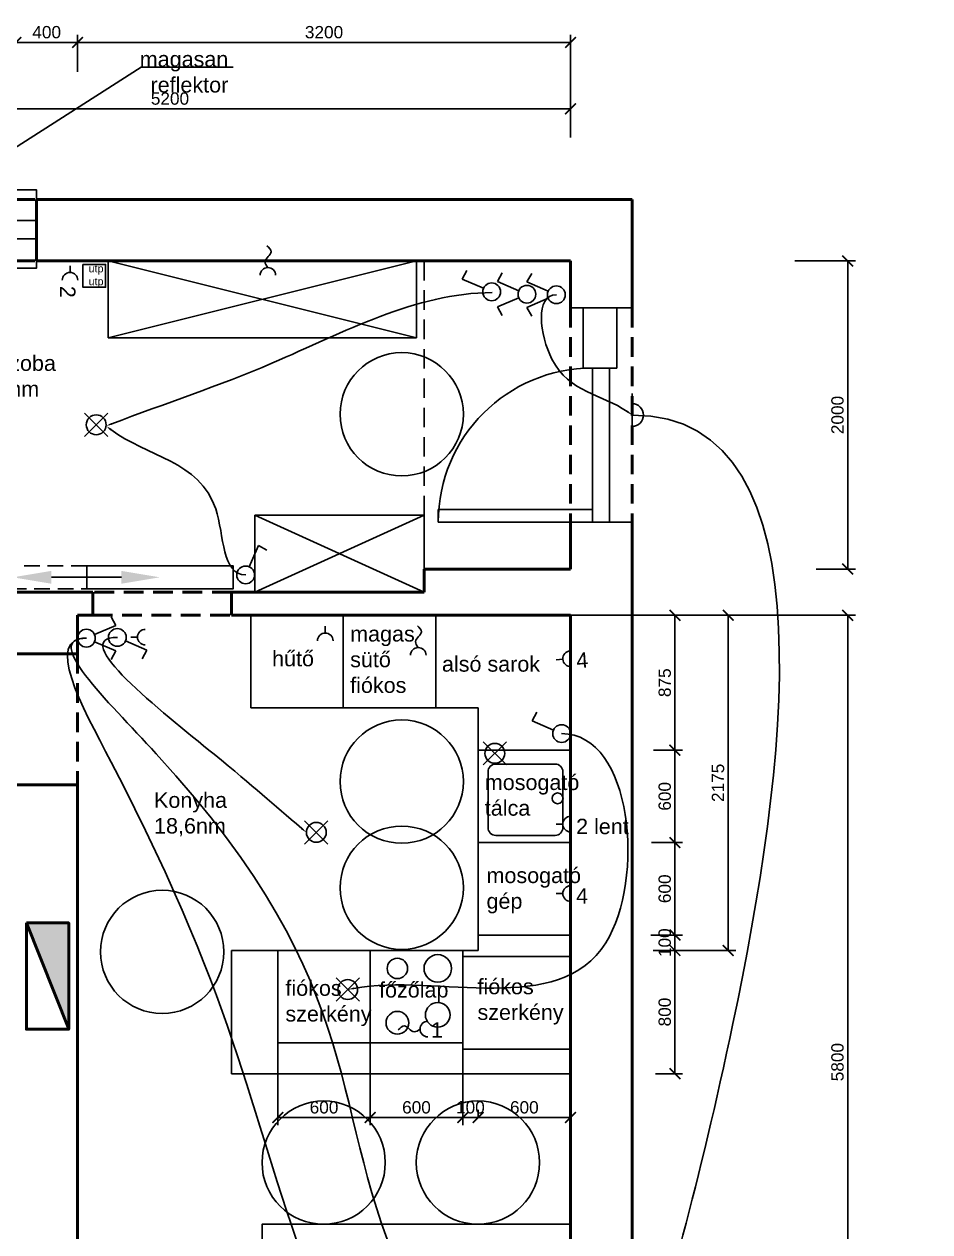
# Model space of a CAD drawing. Header units: metres. Extents: x -98677 to 89321, y -16450 to 242692.
# Drawn here: x -15389 to -9511, y 45712 to 53551 of the extents above; entities that cross this region are included whole.
import ezdxf
from ezdxf import colors
from ezdxf.entities.mleader import LeaderData, LeaderLine
from ezdxf.math import Vec2, Vec3

# ---------------------------------------------------------------- set-up
doc = ezdxf.new("R2010")
doc.units = ezdxf.units.M
doc.header["$LTSCALE"] = 0.001
doc.linetypes.add('DASHED', pattern=[19.05, 12.7, -6.35])
for name, color, linetype, lineweight in [('ajtók', 7, 'Continuous', 25), ('külső fal', 7, 'Continuous', 50), ('külső fal - sz', 7, 'DASHED', 50), ('szekrény', 251, 'Continuous', 25)]:
    doc.layers.add(name, color=color, linetype=linetype, lineweight=lineweight)
for name, color, linetype in [('gépészet - kapcsolók', 4, 'Continuous'), ('gépészet - villany', 6, 'Continuous'), ('Méret', 7, 'Continuous'), ('szagatott', 7, 'DASHED')]:
    doc.layers.add(name, color=color, linetype=linetype)
doc.styles.add('dada', font='arial.ttf', dxfattribs={"height": 80})
doc.styles.get("Standard").update_dxf_attribs({"font": 'arial.ttf'})
doc.dimstyles.new('big ISO-25', dxfattribs={"dimscale": 100, "dimtxt": 2.5, "dimasz": 2.5, "dimexe": 1.25, "dimexo": 0, "dimtad": 1, "dimtxsty": 'Standard', "dimcen": 2.5, "dimadec": 0, "dimazin": 0, "dimtfac": 1, "dimtmove": 0, "dimatfit": 3, "dimfxl": 1, "dimarcsym": 0})
doc.dimstyles.new('kicsi folyamatos', dxfattribs={"dimscale": 100, "dimtxt": 1, "dimasz": 0.7, "dimexe": 0.5, "dimexo": 0, "dimgap": 0.25, "dimtad": 1, "dimtxsty": 'dada', "dimblk1": 'ARCHTICK', "dimblk2": 'ARCHTICK', "dimsah": 1, "dimcen": 2.5, "dimadec": 0, "dimazin": 0, "dimtfac": 1, "dimtmove": 0, "dimatfit": 3, "dimldrblk": 'ARCHTICK', "dimfxl": 1, "dimarcsym": 0})

# ---------------------------------------------------------------- blocks, each defined once
blk = doc.blocks.new('*D95')
at = {"layer": 'ajtók', "color": 0, "lineweight": -2, "ltscale": 10000}
blk.add_line((-15212.9, 49960.6), (-14758, 49960.6), dxfattribs=at)
at = {"layer": 'ajtók', "color": 0, "ltscale": 10000}
for points in [[(-15212.9, 50002.3), (-15212.9, 49919), (-15462.9, 49960.6)], [(-14758, 49919), (-14758, 50002.3), (-14508, 49960.6)]]:
    blk.add_solid(points, dxfattribs=at)
at = {"layer": 'Defpoints', "color": 0, "ltscale": 10000}
for p in [(-15462.9, 49981.5), (-14508, 49960.6), (-14508, 49960.6)]:
    blk.add_point(p, dxfattribs=at)
blk = doc.blocks.new('Csillar')
at = {"layer": 'gépészet - villany', "ltscale": 10000}
for p, q in [((-75.7, 75.7), (75.7, -75.7)), ((-75.7, -75.7), (75.7, 75.7))]:
    blk.add_line(p, q, dxfattribs=at)
blk.add_circle((0, 0), 64.4, dxfattribs=at)
blk = doc.blocks.new('Fali lámpa')
at = {"layer": 'gépészet - villany', "ltscale": 10000}
blk.add_line((-139.1, 0), (139.1, 0), dxfattribs=at)
blk.add_arc((0, 0), 73.7, 0, 180, dxfattribs=at)
blk = doc.blocks.new('Villany - kapcsoló 2 sarkú')
at = {"layer": 'gépészet - kapcsolók', "ltscale": 10000}
for p, q in [((-248.9, 83.8), (-218, 139.1)), ((-110.8, 24), (-248.9, 83.8)), ((-110.8, -22), (-248.9, -81.8)), ((-248.9, -81.8), (-218, -137.1))]:
    blk.add_line(p, q, dxfattribs=at)
blk.add_circle((-57.8, 1), 57.8, dxfattribs=at)
blk = doc.blocks.new('Villany - kapcsoló')
at = {"layer": 'gépészet - kapcsolók', "ltscale": 10000}
for p, q in [((-248.9, 84.5), (-218, 139.8)), ((-110.8, 24.7), (-248.9, 84.5))]:
    blk.add_line(p, q, dxfattribs=at)
blk.add_circle((-57.8, 1.7), 57.8, dxfattribs=at)
blk = doc.blocks.new('Villany - konector')
at = {"layer": 'gépészet - kapcsolók', "ltscale": 10000}
blk.add_line((-50.5, 0), (-94.3, 0), dxfattribs=at)
blk.add_arc((0, 0), 50.5, 90, 270, dxfattribs=at)
at = {"layer": 'gépészet - villany', "ltscale": 10000, "style": 'dada'}
blk.add_attdef('DARAB', (36.1, -64.9), '', height=100, dxfattribs=at)
blk = doc.blocks.new('Villany - konector lengő')
at = {"layer": 'gépészet - kapcsolók', "ltscale": 10000}
blk.add_arc((0, 0), 50.5, 90, 270, dxfattribs=at)
blk.add_spline([(-50.5, 0), (-89.1, -17.7), (-153.2, 21.1), (-191.9, -5.6)], degree=3, dxfattribs=at)
at = {"layer": 'gépészet - villany', "ltscale": 10000, "style": 'dada'}
blk.add_attdef('DARAB', (21.1, -55.3), '', height=100, dxfattribs=at)
blk = doc.blocks.new('_ArchTick')
at = {"color": 0, "linetype": 'ByBlock', "const_width": 0.15}
blk.add_lwpolyline([(-0.5, -0.5), (0.5, 0.5)], dxfattribs=at)
blk = doc.blocks.new('*D100')
at = {"layer": 'Defpoints', "color": 0, "ltscale": 10000}
for p in [(-11306.4, 49713.9), (-11306.4, 47538.9), (-10819.8, 47538.9)]:
    blk.add_point(p, dxfattribs=at)
at = {"layer": 'Méret', "color": 0, "lineweight": -2, "ltscale": 10000}
for p, q in [((-11306.4, 49713.9), (-10769.8, 49713.9)), ((-10819.8, 49713.9), (-10819.8, 47538.9)), ((-11306.4, 47538.9), (-10769.8, 47538.9))]:
    blk.add_line(p, q, dxfattribs=at)
at = {"layer": 'Méret', "color": 0, "lineweight": -2, "ltscale": 10000, "xscale": 70, "yscale": 70, "zscale": 70}
for p, rotation in [((-10819.8, 49713.9), 90), ((-10819.8, 47538.9), 270)]:
    blk.add_blockref('_ArchTick', p, dxfattribs=dict(at, rotation=rotation))
at = {"layer": 'Méret', "color": 0, "ltscale": 10000, "insert": (-10885.6, 48626.4), "char_height": 80, "attachment_point": 5, "rotation": 90, "style": 'dada'}
blk.add_mtext('2175', dxfattribs=at)
blk = doc.blocks.new('*D101')
at = {"layer": 'Defpoints', "color": 0, "ltscale": 10000}
for p in [(-11306.4, 47538.9), (-11292.7, 46738.9), (-11165.7, 46738.9)]:
    blk.add_point(p, dxfattribs=at)
at = {"layer": 'Méret', "color": 0, "lineweight": -2, "ltscale": 10000}
for p, q in [((-11306.4, 47538.9), (-11115.7, 47538.9)), ((-11165.7, 47538.9), (-11165.7, 46738.9)), ((-11292.7, 46738.9), (-11115.7, 46738.9))]:
    blk.add_line(p, q, dxfattribs=at)
at = {"layer": 'Méret', "color": 0, "lineweight": -2, "ltscale": 10000, "xscale": 70, "yscale": 70, "zscale": 70}
for p, rotation in [((-11165.7, 47538.9), 90), ((-11165.7, 46738.9), 270)]:
    blk.add_blockref('_ArchTick', p, dxfattribs=dict(at, rotation=rotation))
at = {"layer": 'Méret', "color": 0, "ltscale": 10000, "insert": (-11231.5, 47138.9), "char_height": 80, "attachment_point": 5, "rotation": 90, "style": 'dada'}
blk.add_mtext('800', dxfattribs=at)
blk = doc.blocks.new('*D102')
at = {"layer": 'Defpoints', "color": 0, "ltscale": 10000}
for p in [(-11306.4, 49713.9), (-11305.3, 48838.9), (-11165.7, 48838.9)]:
    blk.add_point(p, dxfattribs=at)
at = {"layer": 'Méret', "color": 0, "lineweight": -2, "ltscale": 10000}
for p, q in [((-11306.4, 49713.9), (-11115.7, 49713.9)), ((-11165.7, 49713.9), (-11165.7, 48838.9)), ((-11305.3, 48838.9), (-11115.7, 48838.9))]:
    blk.add_line(p, q, dxfattribs=at)
at = {"layer": 'Méret', "color": 0, "lineweight": -2, "ltscale": 10000, "xscale": 70, "yscale": 70, "zscale": 70}
for p, rotation in [((-11165.7, 49713.9), 90), ((-11165.7, 48838.9), 270)]:
    blk.add_blockref('_ArchTick', p, dxfattribs=dict(at, rotation=rotation))
at = {"layer": 'Méret', "color": 0, "ltscale": 10000, "insert": (-11231.5, 49276.4), "char_height": 80, "attachment_point": 5, "rotation": 90, "style": 'dada'}
blk.add_mtext('875', dxfattribs=at)
blk = doc.blocks.new('*D103')
at = {"layer": 'Defpoints', "color": 0, "ltscale": 10000}
for p in [(-11305.3, 48838.9), (-11318, 48238.9), (-11165.7, 48238.9)]:
    blk.add_point(p, dxfattribs=at)
at = {"layer": 'Méret', "color": 0, "lineweight": -2, "ltscale": 10000}
for p, q in [((-11305.3, 48838.9), (-11115.7, 48838.9)), ((-11165.7, 48838.9), (-11165.7, 48238.9)), ((-11318, 48238.9), (-11115.7, 48238.9))]:
    blk.add_line(p, q, dxfattribs=at)
at = {"layer": 'Méret', "color": 0, "lineweight": -2, "ltscale": 10000, "xscale": 70, "yscale": 70, "zscale": 70}
for p, rotation in [((-11165.7, 48838.9), 90), ((-11165.7, 48238.9), 270)]:
    blk.add_blockref('_ArchTick', p, dxfattribs=dict(at, rotation=rotation))
at = {"layer": 'Méret', "color": 0, "ltscale": 10000, "insert": (-11231.5, 48538.9), "char_height": 80, "attachment_point": 5, "rotation": 90, "style": 'dada'}
blk.add_mtext('600', dxfattribs=at)
blk = doc.blocks.new('*D104')
at = {"layer": 'Defpoints', "color": 0, "ltscale": 10000}
for p in [(-11318, 48238.9), (-11322.2, 47638.9), (-11165.7, 47638.9)]:
    blk.add_point(p, dxfattribs=at)
at = {"layer": 'Méret', "color": 0, "lineweight": -2, "ltscale": 10000}
for p, q in [((-11318, 48238.9), (-11115.7, 48238.9)), ((-11165.7, 48238.9), (-11165.7, 47638.9)), ((-11322.2, 47638.9), (-11115.7, 47638.9))]:
    blk.add_line(p, q, dxfattribs=at)
at = {"layer": 'Méret', "color": 0, "lineweight": -2, "ltscale": 10000, "xscale": 70, "yscale": 70, "zscale": 70}
for p, rotation in [((-11165.7, 48238.9), 90), ((-11165.7, 47638.9), 270)]:
    blk.add_blockref('_ArchTick', p, dxfattribs=dict(at, rotation=rotation))
at = {"layer": 'Méret', "color": 0, "ltscale": 10000, "insert": (-11231.5, 47938.9), "char_height": 80, "attachment_point": 5, "rotation": 90, "style": 'dada'}
blk.add_mtext('600', dxfattribs=at)
blk = doc.blocks.new('*D105')
at = {"layer": 'Defpoints', "color": 0, "ltscale": 10000}
for p in [(-11322.2, 47638.9), (-11165.7, 47638.9), (-11306.4, 47538.9)]:
    blk.add_point(p, dxfattribs=at)
at = {"layer": 'Méret', "color": 0, "lineweight": -2, "ltscale": 10000}
for p, q in [((-11322.2, 47638.9), (-11115.7, 47638.9)), ((-11165.7, 47538.9), (-11165.7, 47638.9)), ((-11306.4, 47538.9), (-11115.7, 47538.9))]:
    blk.add_line(p, q, dxfattribs=at)
at = {"layer": 'Méret', "color": 0, "lineweight": -2, "ltscale": 10000, "xscale": 70, "yscale": 70, "zscale": 70}
for p, rotation in [((-11165.7, 47638.9), 90), ((-11165.7, 47538.9), 270)]:
    blk.add_blockref('_ArchTick', p, dxfattribs=dict(at, rotation=rotation))
at = {"layer": 'Méret', "color": 0, "ltscale": 10000, "insert": (-11231.5, 47588.9), "char_height": 80, "attachment_point": 5, "rotation": 90, "style": 'dada'}
blk.add_mtext('100', dxfattribs=at)
blk = doc.blocks.new('*D106')
at = {"layer": 'Defpoints', "color": 0, "ltscale": 10000}
for p in [(-13743.1, 46938.9), (-13143.1, 46938.9), (-13143.1, 46454.1)]:
    blk.add_point(p, dxfattribs=at)
at = {"layer": 'Méret', "color": 0, "lineweight": -2, "ltscale": 10000}
for p, q in [((-13743.1, 46938.9), (-13743.1, 46404.1)), ((-13143.1, 46938.9), (-13143.1, 46404.1)), ((-13743.1, 46454.1), (-13143.1, 46454.1))]:
    blk.add_line(p, q, dxfattribs=at)
at = {"layer": 'Méret', "color": 0, "lineweight": -2, "ltscale": 10000, "xscale": 70, "yscale": 70, "zscale": 70, "rotation": 180}
blk.add_blockref('_ArchTick', (-13743.1, 46454.1), dxfattribs=at)
at = {"layer": 'Méret', "color": 0, "lineweight": -2, "ltscale": 10000, "xscale": 70, "yscale": 70, "zscale": 70}
blk.add_blockref('_ArchTick', (-13143.1, 46454.1), dxfattribs=at)
at = {"layer": 'Méret', "color": 0, "ltscale": 10000, "insert": (-13443.1, 46519.9), "char_height": 80, "attachment_point": 5, "style": 'dada'}
blk.add_mtext('600', dxfattribs=at)
blk = doc.blocks.new('*D107')
at = {"layer": 'Defpoints', "color": 0, "ltscale": 10000}
for p in [(-13143.1, 46938.9), (-12543.1, 46938.9), (-12543.1, 46454.1)]:
    blk.add_point(p, dxfattribs=at)
at = {"layer": 'Méret', "color": 0, "lineweight": -2, "ltscale": 10000}
for p, q in [((-13143.1, 46938.9), (-13143.1, 46404.1)), ((-12543.1, 46938.9), (-12543.1, 46404.1)), ((-13143.1, 46454.1), (-12543.1, 46454.1))]:
    blk.add_line(p, q, dxfattribs=at)
at = {"layer": 'Méret', "color": 0, "lineweight": -2, "ltscale": 10000, "xscale": 70, "yscale": 70, "zscale": 70, "rotation": 180}
blk.add_blockref('_ArchTick', (-13143.1, 46454.1), dxfattribs=at)
at = {"layer": 'Méret', "color": 0, "lineweight": -2, "ltscale": 10000, "xscale": 70, "yscale": 70, "zscale": 70}
blk.add_blockref('_ArchTick', (-12543.1, 46454.1), dxfattribs=at)
at = {"layer": 'Méret', "color": 0, "ltscale": 10000, "insert": (-12843.1, 46519.9), "char_height": 80, "attachment_point": 5, "style": 'dada'}
blk.add_mtext('600', dxfattribs=at)
blk = doc.blocks.new('*D108')
at = {"layer": 'Defpoints', "color": 0, "ltscale": 10000}
for p in [(-12543.1, 46454.1), (-12443.1, 46454.1), (-12443.1, 46454.1)]:
    blk.add_point(p, dxfattribs=at)
at = {"layer": 'Méret', "color": 0, "lineweight": -2, "ltscale": 10000}
for p, q in [((-12543.1, 46454.1), (-12543.1, 46504.1)), ((-12443.1, 46454.1), (-12443.1, 46504.1)), ((-12543.1, 46454.1), (-12443.1, 46454.1))]:
    blk.add_line(p, q, dxfattribs=at)
at = {"layer": 'Méret', "color": 0, "lineweight": -2, "ltscale": 10000, "xscale": 70, "yscale": 70, "zscale": 70, "rotation": 180}
blk.add_blockref('_ArchTick', (-12543.1, 46454.1), dxfattribs=at)
at = {"layer": 'Méret', "color": 0, "lineweight": -2, "ltscale": 10000, "xscale": 70, "yscale": 70, "zscale": 70}
blk.add_blockref('_ArchTick', (-12443.1, 46454.1), dxfattribs=at)
at = {"layer": 'Méret', "color": 0, "ltscale": 10000, "insert": (-12493.1, 46519.9), "char_height": 80, "attachment_point": 5, "style": 'dada'}
blk.add_mtext('100', dxfattribs=at)
blk = doc.blocks.new('*D109')
at = {"layer": 'Defpoints', "color": 0, "ltscale": 10000}
for p in [(-12443.1, 46454.1), (-11843.1, 46454.1), (-11843.1, 46454.1)]:
    blk.add_point(p, dxfattribs=at)
at = {"layer": 'Méret', "color": 0, "lineweight": -2, "ltscale": 10000}
for p, q in [((-12443.1, 46454.1), (-12443.1, 46504.1)), ((-11843.1, 46454.1), (-11843.1, 46504.1)), ((-12443.1, 46454.1), (-11843.1, 46454.1))]:
    blk.add_line(p, q, dxfattribs=at)
at = {"layer": 'Méret', "color": 0, "lineweight": -2, "ltscale": 10000, "xscale": 70, "yscale": 70, "zscale": 70, "rotation": 180}
blk.add_blockref('_ArchTick', (-12443.1, 46454.1), dxfattribs=at)
at = {"layer": 'Méret', "color": 0, "lineweight": -2, "ltscale": 10000, "xscale": 70, "yscale": 70, "zscale": 70}
blk.add_blockref('_ArchTick', (-11843.1, 46454.1), dxfattribs=at)
at = {"layer": 'Méret', "color": 0, "ltscale": 10000, "insert": (-12143.1, 46519.9), "char_height": 80, "attachment_point": 5, "style": 'dada'}
blk.add_mtext('600', dxfattribs=at)
blk = doc.blocks.new('Villany - UTP dupla')
at = {"layer": 'gépészet - kapcsolók', "ltscale": 10000}
blk.add_lwpolyline([(-147.8, 0), (0, 0), (0, -147.8), (-147.8, -147.8)], close=True, dxfattribs=at)
at = {"layer": 'gépészet - kapcsolók', "ltscale": 10000, "insert": (-110.8, -1.2), "char_height": 50, "width": 107.62, "attachment_point": 1, "style": 'dada'}
blk.add_mtext('utp\\Putp', dxfattribs=at)
blk = doc.blocks.new('*D262')
at = {"layer": 'Defpoints', "color": 0, "ltscale": 10000}
for p in [(-11843.1, 49713.9), (-10634.1, 43913.9), (-10044.4, 43913.9)]:
    blk.add_point(p, dxfattribs=at)
at = {"layer": 'Méret', "color": 0, "lineweight": -2, "ltscale": 10000}
for p, q in [((-11843.1, 49713.9), (-9994.4, 49713.9)), ((-10044.4, 49713.9), (-10044.4, 43913.9)), ((-10634.1, 43913.9), (-9994.4, 43913.9))]:
    blk.add_line(p, q, dxfattribs=at)
at = {"layer": 'Méret', "color": 0, "lineweight": -2, "ltscale": 10000, "xscale": 70, "yscale": 70, "zscale": 70}
for p, rotation in [((-10044.4, 49713.9), 90), ((-10044.4, 43913.9), 270)]:
    blk.add_blockref('_ArchTick', p, dxfattribs=dict(at, rotation=rotation))
at = {"layer": 'Méret', "color": 0, "ltscale": 10000, "insert": (-10110.2, 46813.9), "char_height": 80, "attachment_point": 5, "rotation": 90, "style": 'dada'}
blk.add_mtext('5800', dxfattribs=at)
blk = doc.blocks.new('*D264')
at = {"layer": 'Defpoints', "color": 0, "ltscale": 10000}
for p in [(-11843.1, 53001.6), (-11843.1, 52857.7), (-17043.1, 52816.9)]:
    blk.add_point(p, dxfattribs=at)
at = {"layer": 'Méret', "color": 0, "lineweight": -2, "ltscale": 10000}
for p, q in [((-17043.1, 52816.9), (-17043.1, 53051.6)), ((-17043.1, 53001.6), (-11843.1, 53001.6)), ((-11843.1, 52857.7), (-11843.1, 53051.6))]:
    blk.add_line(p, q, dxfattribs=at)
at = {"layer": 'Méret', "color": 0, "lineweight": -2, "ltscale": 10000, "xscale": 70, "yscale": 70, "zscale": 70, "rotation": 180}
blk.add_blockref('_ArchTick', (-17043.1, 53001.6), dxfattribs=at)
at = {"layer": 'Méret', "color": 0, "lineweight": -2, "ltscale": 10000, "xscale": 70, "yscale": 70, "zscale": 70}
blk.add_blockref('_ArchTick', (-11843.1, 53001.6), dxfattribs=at)
at = {"layer": 'Méret', "color": 0, "ltscale": 10000, "insert": (-14443.1, 53067.5), "char_height": 80, "attachment_point": 5, "style": 'dada'}
blk.add_mtext('5200', dxfattribs=at)
blk = doc.blocks.new('*D265')
at = {"layer": 'Defpoints', "color": 0, "ltscale": 10000}
for p in [(-10386.9, 52013.9), (-10044.4, 52013.9), (-10249.8, 50013.9)]:
    blk.add_point(p, dxfattribs=at)
at = {"layer": 'Méret', "color": 0, "lineweight": -2, "ltscale": 10000}
for p, q in [((-10386.9, 52013.9), (-9994.4, 52013.9)), ((-10044.4, 50013.9), (-10044.4, 52013.9)), ((-10249.8, 50013.9), (-9994.4, 50013.9))]:
    blk.add_line(p, q, dxfattribs=at)
at = {"layer": 'Méret', "color": 0, "lineweight": -2, "ltscale": 10000, "xscale": 70, "yscale": 70, "zscale": 70}
for p, rotation in [((-10044.4, 52013.9), 90), ((-10044.4, 50013.9), 270)]:
    blk.add_blockref('_ArchTick', p, dxfattribs=dict(at, rotation=rotation))
at = {"layer": 'Méret', "color": 0, "ltscale": 10000, "insert": (-10110.2, 51013.9), "char_height": 80, "attachment_point": 5, "rotation": 90, "style": 'dada'}
blk.add_mtext('2000', dxfattribs=at)
blk = doc.blocks.new('*D275')
at = {"layer": 'Defpoints', "color": 0, "ltscale": 10000}
for p in [(-15043.1, 53432.6), (-15443.1, 53238.9), (-15043.1, 53240.9)]:
    blk.add_point(p, dxfattribs=at)
at = {"layer": 'Méret', "color": 0, "lineweight": -2, "ltscale": 10000}
for p, q in [((-15443.1, 53238.9), (-15443.1, 53482.6)), ((-15043.1, 53240.9), (-15043.1, 53482.6)), ((-15443.1, 53432.6), (-15043.1, 53432.6))]:
    blk.add_line(p, q, dxfattribs=at)
at = {"layer": 'Méret', "color": 0, "lineweight": -2, "ltscale": 10000, "xscale": 70, "yscale": 70, "zscale": 70, "rotation": 180}
blk.add_blockref('_ArchTick', (-15443.1, 53432.6), dxfattribs=at)
at = {"layer": 'Méret', "color": 0, "lineweight": -2, "ltscale": 10000, "xscale": 70, "yscale": 70, "zscale": 70}
blk.add_blockref('_ArchTick', (-15043.1, 53432.6), dxfattribs=at)
at = {"layer": 'Méret', "color": 0, "ltscale": 10000, "insert": (-15243.1, 53498.4), "char_height": 80, "attachment_point": 5, "style": 'dada'}
blk.add_mtext('400', dxfattribs=at)
blk = doc.blocks.new('*D276')
at = {"layer": 'Defpoints', "color": 0, "ltscale": 10000}
for p in [(-11843.1, 53432.6), (-15043.1, 53240.9), (-11843.1, 52815.2)]:
    blk.add_point(p, dxfattribs=at)
at = {"layer": 'Méret', "color": 0, "lineweight": -2, "ltscale": 10000}
for p, q in [((-15043.1, 53240.9), (-15043.1, 53482.6)), ((-11843.1, 52815.2), (-11843.1, 53482.6)), ((-15043.1, 53432.6), (-11843.1, 53432.6))]:
    blk.add_line(p, q, dxfattribs=at)
at = {"layer": 'Méret', "color": 0, "lineweight": -2, "ltscale": 10000, "xscale": 70, "yscale": 70, "zscale": 70, "rotation": 180}
blk.add_blockref('_ArchTick', (-15043.1, 53432.6), dxfattribs=at)
at = {"layer": 'Méret', "color": 0, "lineweight": -2, "ltscale": 10000, "xscale": 70, "yscale": 70, "zscale": 70}
blk.add_blockref('_ArchTick', (-11843.1, 53432.6), dxfattribs=at)
at = {"layer": 'Méret', "color": 0, "ltscale": 10000, "insert": (-13443.1, 53498.4), "char_height": 80, "attachment_point": 5, "style": 'dada'}
blk.add_mtext('3200', dxfattribs=at)

msp = doc.modelspace()

# ---------------------------------------------------------------- hatches: boundary and pattern name
at = {"layer": 'külső fal', "ltscale": 10000}
msp.add_hatch(color=256, dxfattribs=at).paths.add_polyline_path([(-15374.336, 47717.652), (-15099.99, 47717.652), (-15099.99, 47027.164)])

# ---------------------------------------------------------------- linework, layer by layer
at = {"layer": 'ajtók'}
for p, q in [((-11843.107, 51708.884), (-11443.107, 51708.884)), ((-11843.107, 51708.884), (-11443.107, 51708.884)), ((-11760.685, 51318.884), (-11760.685, 51708.884)), ((-11542.045, 51708.884), (-11542.045, 51318.884)), ((-11542.045, 51318.884), (-11760.685, 51318.884)), ((-11701.588, 50318.884), (-12701.588, 50318.884)), ((-11843.107, 50318.884), (-11443.107, 50318.884)), ((-11443.107, 50318.884), (-11843.107, 50318.884))]:
    msp.add_line(p, q, dxfattribs=at)
at = {"layer": 'ajtók', "ltscale": 10000}
for points in [[(-16209.966, 52476.572), (-15309.966, 52476.572), (-15309.966, 51966.707), (-16209.966, 51966.707)], [(-16209.966, 52276.454), (-15309.966, 52276.454), (-15309.966, 52156.954), (-16209.966, 52156.954)], [(-14982.979, 49885.639), (-14032.979, 49885.639), (-14032.979, 50035.639), (-14982.979, 50035.639)]]:
    msp.add_lwpolyline(points, close=True, dxfattribs=at)
at = {"layer": 'ajtók'}
for points in [[(-11701.588, 50318.884), (-11590.576, 50318.884), (-11590.576, 51318.884), (-11701.588, 51318.884)], [(-11701.588, 50318.884), (-12701.588, 50318.884), (-12701.588, 50400.321), (-11701.588, 50400.321)]]:
    msp.add_lwpolyline(points, close=True, dxfattribs=at)
at = {"layer": 'ajtók', "linetype": 'DASHED', "ltscale": 8000}
msp.add_lwpolyline([(-15932.979, 49885.639), (-14982.979, 49885.639), (-14982.979, 50035.639), (-15932.979, 50035.639)], close=True, dxfattribs=at)
at = {"layer": 'ajtók'}
msp.add_arc((-11701.588, 50318.884), 1000, 90, 180, dxfattribs=at)
at = {"layer": 'külső fal'}
for p, q in [((-15309.966, 52413.884), (-11443.107, 52413.884)), ((-11843.107, 52413.884), (-11443.107, 52413.884)), ((-11443.107, 52413.884), (-11443.107, 51708.884)), ((-11843.107, 52013.884), (-15309.966, 52013.884)), ((-11843.107, 51708.884), (-11843.107, 52013.884)), ((-11843.107, 50318.884), (-11843.107, 50013.884)), ((-11843.107, 50013.884), (-11843.107, 50318.884)), ((-11443.107, 50318.884), (-11443.107, 43713.884)), ((-11843.107, 50013.884), (-12793.107, 50013.884)), ((-17043.107, 49863.884), (-14943.107, 49863.884)), ((-14943.107, 49863.884), (-14943.107, 49713.884)), ((-14043.107, 49713.884), (-14043.107, 49863.884)), ((-14043.107, 49713.884), (-14043.107, 49863.884)), ((-14943.107, 49713.884), (-15043.107, 49713.884)), ((-11843.107, 43913.884), (-11843.107, 49713.884))]:
    msp.add_line(p, q, dxfattribs=at)
at = {"layer": 'külső fal', "ltscale": 10000}
for p, q in [((-15309.966, 52013.884), (-15309.966, 52413.884)), ((-12793.107, 50013.884), (-12793.107, 49863.884)), ((-14043.107, 49863.884), (-12793.107, 49863.884)), ((-15043.107, 49713.884), (-15043.107, 49463.884)), ((-14043.107, 49713.884), (-11843.107, 49713.884)), ((-15443.107, 49463.884), (-15043.107, 49463.884)), ((-15443.107, 48613.884), (-15043.107, 48613.884)), ((-15043.107, 48613.884), (-15043.107, 43913.884)), ((-15374.336, 47717.652), (-15099.99, 47027.164))]:
    msp.add_line(p, q, dxfattribs=at)
at = {"layer": 'külső fal', "linetype": 'DASHED', "ltscale": 10000}
for p, q in [((-11843.107, 51708.884), (-11843.107, 50318.884)), ((-11443.107, 51708.884), (-11443.107, 50318.884))]:
    msp.add_line(p, q, dxfattribs=at)
at = {"layer": 'külső fal', "ltscale": 10000}
msp.add_lwpolyline([(-15374.336, 47717.652), (-15099.99, 47717.652), (-15099.99, 47027.164), (-15374.336, 47027.164)], close=True, dxfattribs=at)
at = {"layer": 'külső fal - sz', "ltscale": 10000}
for p, q in [((-16209.966, 52413.884), (-15309.966, 52413.884)), ((-16209.966, 52013.884), (-15309.966, 52013.884)), ((-14043.107, 49863.884), (-14943.107, 49863.884)), ((-14943.107, 49713.884), (-14043.107, 49713.884)), ((-15043.107, 49463.884), (-15043.107, 48613.884))]:
    msp.add_line(p, q, dxfattribs=at)
at = {"layer": 'szagatott', "ltscale": 10000}
msp.add_line((-12793.107, 52013.884), (-12793.107, 49863.884), dxfattribs=at)
at = {"layer": 'szekrény', "ltscale": 10000}
for p, q in [((-14843.107, 51513.884), (-14843.107, 52013.884)), ((-14843.107, 52013.884), (-12843.107, 51513.884)), ((-12843.107, 52013.884), (-14843.107, 51513.884)), ((-12843.107, 52013.884), (-12843.107, 51513.884)), ((-12843.107, 51513.884), (-14843.107, 51513.884)), ((-13893.107, 50363.884), (-13893.107, 49863.884)), ((-12793.107, 50363.884), (-13893.107, 50363.884)), ((-12793.107, 49863.884), (-13893.107, 50363.884)), ((-13893.107, 49863.884), (-12793.107, 50363.884)), ((-12793.107, 49863.884), (-12793.107, 50363.884)), ((-13893.107, 49863.884), (-12793.107, 49863.884)), ((-13918.107, 49713.884), (-13918.107, 49113.884)), ((-13318.107, 49713.884), (-13318.107, 49113.884)), ((-12718.107, 49713.884), (-12718.107, 49113.884)), ((-13918.107, 49113.884), (-12443.107, 49113.884)), ((-12443.107, 49113.884), (-12443.107, 47538.884)), ((-12443.107, 48838.884), (-11843.107, 48838.884)), ((-12443.107, 48238.884), (-11843.107, 48238.884)), ((-12443.107, 47638.884), (-11843.107, 47638.884)), ((-12443.107, 47538.884), (-14043.107, 47538.884)), ((-14043.107, 47538.884), (-14043.107, 46738.884)), ((-13743.107, 47538.884), (-13743.107, 46938.884)), ((-13143.107, 47538.884), (-13143.107, 46938.884)), ((-12543.107, 47538.884), (-12543.107, 46898.853)), ((-11843.107, 47498.853), (-12543.107, 47498.853)), ((-12543.107, 46938.884), (-13743.107, 46938.884)), ((-11843.107, 46898.853), (-12543.107, 46898.853)), ((-11843.107, 46738.884), (-14043.107, 46738.884))]:
    msp.add_line(p, q, dxfattribs=at)
msp.add_lwpolyline([(-11942.623, 48285.627), (-12328.675, 48285.627, -0.41421356), (-12378.675, 48335.627), (-12378.675, 48698.629, -0.41421356), (-12328.675, 48748.629), (-11942.623, 48748.629, -0.41421356), (-11892.623, 48698.629), (-11892.623, 48335.627, -0.41421356)], format="xyb", close=True, dxfattribs=at)
msp.add_lwpolyline([(-11843.107, 44845.656), (-13845.437, 44845.656), (-13845.437, 45761.572), (-11843.107, 45761.572)], close=True, dxfattribs=at)
for centre, radius in [((-12938.703, 51018.876), 400), ((-12938.703, 48634.742), 400), ((-12938.703, 47945.58), 400), ((-14493.555, 47529.452), 400), ((-12704.998, 47422.238), 89.122), ((-12967.082, 47422.238), 66.125), ((-12704.998, 47120.666), 80.141), ((-12967.082, 47069.31), 73.643), ((-13445.437, 46161.572), 400), ((-12444.272, 46161.572), 400)]:
    msp.add_circle(centre, radius, dxfattribs=at)
at = {"layer": 'szekrény', "linetype": 'ByBlock', "ltscale": 10000}
msp.add_circle((-11926.795, 48525.99), 35.161, dxfattribs=at)

# ---------------------------------------------------------------- block references
at = {"layer": 'gépészet - kapcsolók', "ltscale": 10000}
for name, p, rotation in [('Villany - konector lengő', (-13807.784, 51920.729), 270), ('Villany - kapcsoló', (-13953.254, 49918.281), 270), ('Villany - kapcsoló 2 sarkú', (-15043.107, 49566.789), 180), ('Villany - kapcsoló', (-14842.358, 49572.19), 180), ('Villany - konector', (-13434.965, 49548.329), 270), ('Villany - konector lengő', (-12831.446, 49454.326), 270)]:
    msp.add_blockref(name, p, dxfattribs=dict(at, rotation=rotation))
for p, rotation, values in [((-15091.683, 51888.54), 270, {'DARAB': '2'}), ((-11843.107, 49432.577), 4, {'DARAB': '4'})]:
    msp.add_blockref('Villany - konector', p, dxfattribs=dict(at, rotation=rotation)).add_auto_attribs(values)
for name, p in [('Villany - UTP dupla', (-14860.477, 51991.227)), ('Villany - kapcsoló', (-12297.332, 51811.889)), ('Villany - kapcsoló 2 sarkú', (-12068.447, 51796.891)), ('Villany - kapcsoló 2 sarkú', (-11877.319, 51793.614)), ('Villany - konector', (-14603.354, 49572.219)), ('Villany - kapcsoló', (-11843.107, 48944.543))]:
    msp.add_blockref(name, p, dxfattribs=at)
for name, p, values in [('Villany - konector', (-11843.107, 48358.5), {'DARAB': '2 lent'}), ('Villany - konector', (-11843.107, 47907.738), {'DARAB': '4'}), ('Villany - konector lengő', (-12769.335, 47028.401), {'DARAB': '1'})]:
    msp.add_blockref(name, p, dxfattribs=at).add_auto_attribs(values)
at = {"layer": 'gépészet - villany', "ltscale": 10000}
for p in [(-12334.55, 48818.082), (-13493.196, 48304.987), (-13289.179, 47284.995)]:
    msp.add_blockref('Csillar', p, dxfattribs=at)
at = {"layer": 'külső fal', "ltscale": 10000, "rotation": 270}
msp.add_blockref('Fali lámpa', (-11443.107, 51013.884), dxfattribs=at)
at = {"layer": 'külső fal', "ltscale": 10000}
msp.add_blockref('Csillar', (-14921.748, 50950.516), dxfattribs=at)

# ---------------------------------------------------------------- texts
at = {"ltscale": 10000, "char_height": 100, "attachment_point": 1, "style": 'dada'}
for s, insert, width in [('Előszoba\\P10,5nm', (-15757.939, 51400.588), 719.0371), ('Konyha\\P18,6nm', (-14546.34, 48564.397), 965.96606)]:
    msp.add_mtext(s, dxfattribs=dict(at, insert=insert, width=width))
at = {"layer": 'szekrény', "ltscale": 10000, "char_height": 100, "attachment_point": 1, "style": 'dada'}
for s, insert, width in [('magas\\Psütő\\Pfiókos', (-13273.453, 49643.919), 501.20851), ('hűtő', (-13780.25, 49483.209), 416.73516), ('alsó sarok', (-12677.614, 49448.16), 692.68142), ('mosogató\\Ptálca', (-12399.415, 48679.995), 468.54548), ('mosogató\\Pgép', (-12388.433, 48076.011), 494.16906), ('fiókos szerkény', (-13693.583, 47344.196), 483.18753), ('fiókos szerkény', (-12446.873, 47354.429), 483.18753), ('főzőlap', (-13085.938, 47333.214), 497.82957)]:
    msp.add_mtext(s, dxfattribs=dict(at, insert=insert, width=width))

# ---------------------------------------------------------------- dimensions: what is measured, and where the dimension line sits
at = {"layer": 'ajtók', "ltscale": 10000}
dim = msp.add_linear_dim(base=(-14507.979, 49960.639), p1=(-15462.912, 49981.473), p2=(-14507.979, 49960.639), text=' ', dimstyle='big ISO-25', override={"dimse1": 1, "dimse2": 1, "dimsd1": 0, "dimtofl": 1}, dxfattribs=at)
dim.commit()
dim.dimension.update_dxf_attribs({"geometry": '*D95', "text_midpoint": (-13677.573, 50173.378)})
at = {"layer": 'Méret', "ltscale": 10000}
for base, p1, p2, picture, middle in [((-15043.107, 53432.567), (-15443.107, 53238.891), (-15043.107, 53240.87), '*D275', (-15243.107, 53498.413)), ((-11843.107, 53432.567), (-15043.107, 53240.87), (-11843.107, 52815.209), '*D276', (-13443.107, 53498.44)), ((-11843.107, 53001.622), (-17043.107, 52816.855), (-11843.107, 52857.742), '*D264', (-14443.107, 53067.468)), ((-13143.107, 46454.103), (-13743.107, 46938.884), (-13143.107, 46938.884), '*D106', (-13443.107, 46519.949)), ((-12543.107, 46454.103), (-13143.107, 46938.884), (-12543.107, 46938.884), '*D107', (-12843.107, 46519.949)), ((-11843.107, 46454.103), (-12443.107, 46454.103), (-11843.107, 46454.103), '*D109', (-12143.107, 46519.949))]:
    dim = msp.add_linear_dim(base=base, p1=p1, p2=p2, dimstyle='kicsi folyamatos', dxfattribs=at)
    dim.commit()
    dim.dimension.update_dxf_attribs({"geometry": picture, "text_midpoint": middle})
for base, p1, p2, picture, middle in [((-10044.355, 52013.884), (-10249.772, 50013.884), (-10386.93, 52013.884), '*D265', (-10110.201, 51013.884)), ((-10044.355, 43913.884), (-11843.107, 49713.884), (-10634.092, 43913.884), '*D262', (-10110.201, 46813.884)), ((-10819.754, 47538.884), (-11306.43, 49713.884), (-11306.43, 47538.884), '*D100', (-10885.6, 48626.384)), ((-11165.676, 48838.884), (-11306.43, 49713.884), (-11305.312, 48838.884), '*D102', (-11231.522, 49276.384)), ((-11165.676, 48238.884), (-11305.312, 48838.884), (-11317.954, 48238.884), '*D103', (-11231.522, 48538.884)), ((-11165.676, 47638.884), (-11317.954, 48238.884), (-11322.168, 47638.884), '*D104', (-11231.522, 47938.884)), ((-11165.676, 46738.884), (-11306.43, 47538.884), (-11292.67, 46738.884), '*D101', (-11231.522, 47138.884))]:
    dim = msp.add_linear_dim(base=base, p1=p1, p2=p2, angle=90, dimstyle='kicsi folyamatos', dxfattribs=at)
    dim.commit()
    dim.dimension.update_dxf_attribs({"geometry": picture, "text_midpoint": middle})
dim = msp.add_linear_dim(base=(-11165.676, 47638.884), p1=(-11306.43, 47538.884), p2=(-11322.168, 47638.884), angle=90, dimstyle='kicsi folyamatos', dxfattribs=at)
dim.commit()
dim.dimension.update_dxf_attribs({"geometry": '*D105', "text_midpoint": (-11165.676, 47588.884), "dimtype": 160})
dim = msp.add_linear_dim(base=(-12443.107, 46454.103), p1=(-12543.107, 46454.103), p2=(-12443.107, 46454.103), dimstyle='kicsi folyamatos', dxfattribs=at)
dim.commit()
dim.dimension.update_dxf_attribs({"geometry": '*D108', "text_midpoint": (-12493.107, 46454.103), "dimtype": 160})

# ---------------------------------------------------------------- leaders
at = {"layer": 'gépészet - kapcsolók', "color": 1, "ltscale": 10000}
ml = msp.add_multileader_mtext('Standard', dxfattribs=at)
ml.set_content('')
ml.set_leader_properties()
ml.build(insert=Vec2(0, 0))
ml.multileader.update_dxf_attribs({"leader_type": 2, "has_dogleg": 0, "text_left_attachment_type": 6, "text_right_attachment_type": 6, "arrow_head_size": 40})
ctx = ml.context
ctx.base_point, ctx.char_height, ctx.arrow_head_size, ctx.plane_origin = Vec3(-12350.718, 51808.296), 2, 40, Vec3(-14857.779, 50943.054)
ctx.left_attachment, ctx.right_attachment = 6, 6
notes = []
notes.append((ctx, [(0, (1, 1, 0), (-12358.718, 51808.296), (1, 0), 8, [(0, [(-14857.779, 50943.054), (-13780.788, 51350.496)], 256, [])])]))
ctx.mtext, ml.multileader.dxf.content_type = None, 0
at = {"layer": 'gépészet - kapcsolók', "ltscale": 10000}
ml = msp.add_multileader_mtext('Standard', dxfattribs=at)
ml.set_content('')
ml.set_leader_properties()
ml.build(insert=Vec2(0, 0))
ml.multileader.update_dxf_attribs({"leader_type": 2, "has_dogleg": 0, "text_left_attachment_type": 6, "text_right_attachment_type": 6, "arrow_head_size": 40})
ctx = ml.context
ctx.base_point, ctx.char_height, ctx.arrow_head_size, ctx.plane_origin = Vec3(-11935.116, 51794.621), 2, 40, Vec3(-11443.107, 51013.884)
ctx.left_attachment, ctx.right_attachment = 6, 6
notes.append((ctx, [(0, (1, 1, 0), (-11943.116, 51794.621), (1, 0), 8, [(0, [(-11443.107, 51013.884), (-11963.731, 51376.031)], 256, [])])]))
ctx.mtext, ml.multileader.dxf.content_type = None, 0
ml = msp.add_multileader_mtext('Standard', dxfattribs=at)
ml.set_content('')
ml.set_leader_properties()
ml.build(insert=Vec2(0, 0))
ml.multileader.update_dxf_attribs({"leader_type": 2, "has_dogleg": 0, "text_left_attachment_type": 6, "text_right_attachment_type": 6, "arrow_head_size": 40})
ctx = ml.context
ctx.base_point, ctx.char_height, ctx.arrow_head_size, ctx.plane_origin = Vec3(-11443.107, 51013.884), 2, 40, Vec3(-11443.107, 44413.884)
ctx.left_attachment, ctx.right_attachment = 6, 6
notes.append((ctx, [(0, (1, 1, 0), (-11435.107, 51013.884), (-1, 0), 8, [(0, [(-11443.107, 44413.884), (-10788.877, 47064.986)], 256, [])])]))
ctx.mtext, ml.multileader.dxf.content_type = None, 0
at = {"layer": 'gépészet - kapcsolók', "color": 1, "ltscale": 10000}
ml = msp.add_multileader_mtext('Standard', dxfattribs=at)
ml.set_content('')
ml.set_leader_properties()
ml.build(insert=Vec2(0, 0))
ml.multileader.update_dxf_attribs({"leader_type": 2, "has_dogleg": 0, "text_left_attachment_type": 6, "text_right_attachment_type": 6, "arrow_head_size": 40})
ctx = ml.context
ctx.base_point, ctx.char_height, ctx.arrow_head_size, ctx.plane_origin = Vec3(-13951.577, 49976.062), 2, 40, Vec3(-14857.779, 50943.054)
ctx.left_attachment, ctx.right_attachment = 6, 6
notes.append((ctx, [(0, (1, 1, 0), (-13959.577, 49976.062), (1, 0), 8, [(0, [(-14857.779, 50943.054), (-14146.048, 50405.006)], 256, [])])]))
ctx.mtext, ml.multileader.dxf.content_type = None, 0
at = {"layer": 'gépészet - kapcsolók', "ltscale": 10000}
ml = msp.add_multileader_mtext('Standard', dxfattribs=at)
ml.set_content('')
ml.set_leader_properties()
ml.build(insert=Vec2(0, 0))
ml.multileader.update_dxf_attribs({"leader_type": 2, "has_dogleg": 0, "text_left_attachment_type": 6, "text_right_attachment_type": 6, "arrow_head_size": 40})
ctx = ml.context
ctx.base_point, ctx.char_height, ctx.arrow_head_size, ctx.plane_origin = Vec3(-14985.31, 49565.782), 2, 40, Vec3(-12885.128, 45313.884)
ctx.left_attachment, ctx.right_attachment = 6, 6
notes.append((ctx, [(0, (1, 1, 0), (-14993.31, 49565.782), (1, 0), 8, [(0, [(-12885.128, 45313.884), (-14532.826, 48815.866)], 256, [])])]))
ctx.mtext, ml.multileader.dxf.content_type = None, 0
ml = msp.add_multileader_mtext('Standard', dxfattribs=at)
ml.set_content('')
ml.set_leader_properties()
ml.build(insert=Vec2(0, 0))
ml.multileader.update_dxf_attribs({"leader_type": 2, "has_dogleg": 0, "text_left_attachment_type": 6, "text_right_attachment_type": 6, "arrow_head_size": 40})
ctx = ml.context
ctx.base_point, ctx.char_height, ctx.arrow_head_size, ctx.plane_origin = Vec3(-14985.31, 49565.782), 2, 40, Vec3(-13666.048, 45451.198)
ctx.left_attachment, ctx.right_attachment = 6, 6
notes.append((ctx, [(0, (1, 1, 0), (-14993.31, 49565.782), (1, 0), 8, [(0, [(-13493.196, 45313.884), (-14824.558, 48759.974)], 256, [])])]))
ctx.mtext, ml.multileader.dxf.content_type = None, 0
ml = msp.add_multileader_mtext('Standard', dxfattribs=at)
ml.set_content('')
ml.set_leader_properties()
ml.build(insert=Vec2(0, 0))
ml.multileader.update_dxf_attribs({"leader_type": 2, "has_dogleg": 0, "text_left_attachment_type": 6, "text_right_attachment_type": 6, "arrow_head_size": 40})
ctx = ml.context
ctx.base_point, ctx.char_height, ctx.arrow_head_size, ctx.plane_origin = Vec3(-14784.577, 49570.513), 2, 40, Vec3(-13557.595, 48304.42)
ctx.left_attachment, ctx.right_attachment = 6, 6
notes.append((ctx, [(0, (1, 1, 0), (-14792.577, 49570.513), (1, 0), 8, [(0, [(-13557.595, 48304.42), (-14156.563, 48811.873)], 256, [])])]))
ctx.mtext, ml.multileader.dxf.content_type = None, 0
ml = msp.add_multileader_mtext('Standard', dxfattribs=at)
ml.set_content('')
ml.set_leader_properties()
ml.build(insert=Vec2(0, 0))
ml.multileader.update_dxf_attribs({"leader_type": 2, "has_dogleg": 0, "text_left_attachment_type": 6, "text_right_attachment_type": 6, "arrow_head_size": 40})
ctx = ml.context
ctx.base_point, ctx.char_height, ctx.arrow_head_size, ctx.plane_origin = Vec3(-11900.887, 48946.22), 2, 40, Vec3(-12247.518, 47123.863)
ctx.left_attachment, ctx.right_attachment = 6, 6
notes.append((ctx, [(0, (1, 1, 0), (-11892.887, 48946.22), (-1, 0), 8, [(0, [(-13289.179, 47284.995), (-11613.649, 47589.057)], 256, [])])]))
ctx.mtext, ml.multileader.dxf.content_type = None, 0
at = {"layer": 'Méret', "ltscale": 10000}
ml = msp.add_multileader_mtext('Standard', dxfattribs=at)
ml.set_content('magasan\\Preflektor', color=256, style='dada')
ml.set_leader_properties()
ml.build(insert=Vec2(0, 0))
ml.multileader.update_dxf_attribs({"text_left_attachment_type": 6, "text_right_attachment_type": 6, "arrow_head_size": 100})
ctx = ml.context
ctx.base_point, ctx.char_height, ctx.arrow_head_size, ctx.plane_origin = Vec3(-14622.323, 53272.33), 100, 100, Vec3(-15759.966, 52550.249)
ctx.left_attachment, ctx.right_attachment, ctx.text_align_type = 6, 6, 2
notes.append((ctx, [(0, (1, 1, 0), (-14630.323, 53272.33), (1, 0), 8, [(0, [(-15759.966, 52550.249)], 256, [])])]))
ctx.mtext.insert, ctx.mtext.alignment = Vec3(-14064.456, 53373.967), 3
for ctx, leaders in notes:
    for number, flags, end, landing, length, lines in leaders:
        leader = LeaderData()
        leader.index, (leader.has_last_leader_line, leader.has_dogleg_vector, leader.attachment_direction) = number, flags
        leader.last_leader_point, leader.dogleg_vector, leader.dogleg_length = Vec3(end), Vec3(landing), length
        for number, points, colour, breaks in lines:
            line = LeaderLine()
            line.index, line.vertices, line.color, line.breaks = number, Vec3.list(points), colors.encode_raw_color(colour), breaks
            leader.lines.append(line)
        ctx.leaders.append(leader)

doc.saveas('drawing.dxf')
